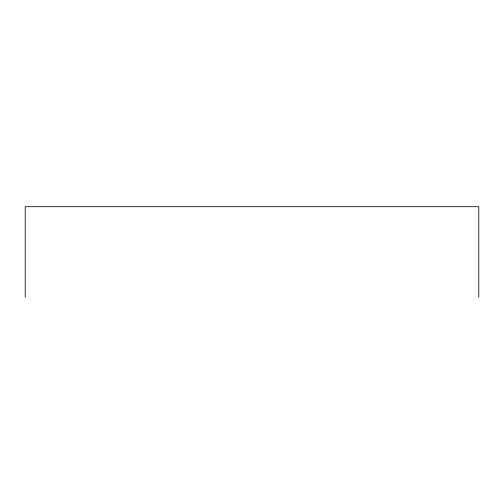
<?xml version="1.0" encoding="UTF-8"?>
<svg xmlns="http://www.w3.org/2000/svg" width="504" height="504" viewBox="0 0 504 504"><rect width="100%" height="100%" fill="white"/><g stroke="black" fill="none" stroke-linecap="round" stroke-linejoin="round"><path stroke-width="0.76" d="M478.8 297.291L478.8 206.709L25.2 206.709L25.2 297.291"/></g></svg>
